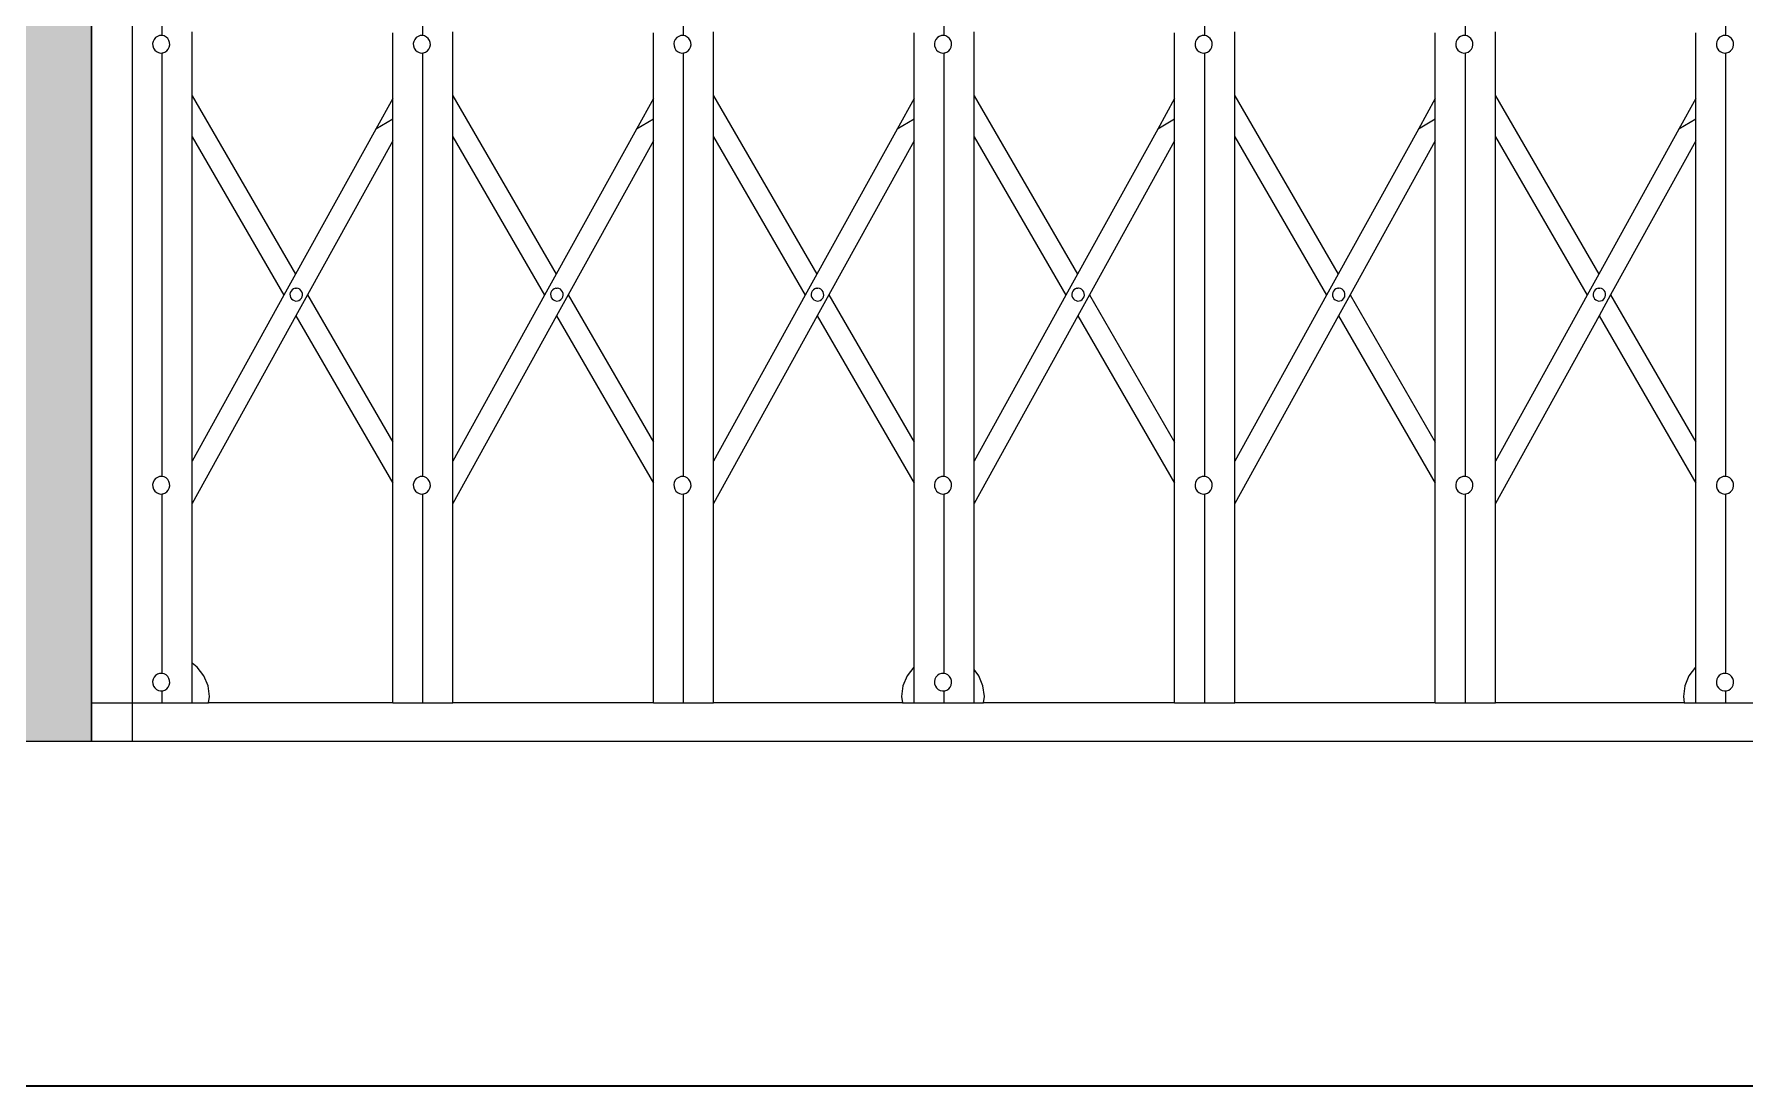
# Model space of a CAD drawing. Header units: inches. Extents: x -6800 to 96653, y -25814 to 17379.
# Drawn here: x 78888.5 to 78948.1, y -17416.8 to -17380.2 of the extents above; entities that cross this region are included whole.
import ezdxf

# ---------------------------------------------------------------- set-up
doc = ezdxf.new("R2010")
doc.units = ezdxf.units.IN
doc.header["$MEASUREMENT"] = 0
for name, color, linetype, lineweight in [('Door ele', 20, 'Continuous', 15), ('ele front', 30, 'Continuous', 30), ('Ground level', 210, 'Continuous', 35), ('Win ele', 211, 'Continuous', 15)]:
    doc.layers.add(name, color=color, linetype=linetype, lineweight=lineweight)

msp = doc.modelspace()

# ---------------------------------------------------------------- hatches: boundary and pattern name
at = {"layer": 'Win ele', "transparency": 33554559}
h = msp.add_hatch(color=256, dxfattribs=at)
h.dxf.hatch_style = 1
h.paths.add_polyline_path([(79495.029, -17231.325), (79333.029, -17231.325), (79333.029, -17237.825), (79337.529, -17237.825), (79337.529, -17237.325), (79490.529, -17237.325), (79490.529, -17237.825), (79495.029, -17237.825)])
h.paths.add_polyline_path([(79330.029, -17231.325), (79228.029, -17231.325), (79228.029, -17237.825), (79232.529, -17237.825), (79232.529, -17237.325), (79325.529, -17237.325), (79325.529, -17237.825), (79330.029, -17237.825)])
h.paths.add_polyline_path([(79225.029, -17231.325), (79193.529, -17231.325), (79193.529, -17237.325), (79220.529, -17237.325), (79220.529, -17237.825), (79225.029, -17237.825)])
h.paths.add_polyline_path([(79145.529, -17231.325), (79120.029, -17231.325), (79120.029, -17237.825), (79124.529, -17237.825), (79124.529, -17237.325), (79145.529, -17237.325)])
h.paths.add_polyline_path([(79117.029, -17231.325), (79012.029, -17231.325), (79012.029, -17237.825), (79016.529, -17237.825), (79016.529, -17237.325), (79112.529, -17237.325), (79112.529, -17237.825), (79117.029, -17237.825)])
h.paths.add_polyline_path([(79009.029, -17231.325), (78886.029, -17231.325), (78886.029, -17237.825), (78890.529, -17237.825), (78890.529, -17237.325), (79004.529, -17237.325), (79004.529, -17237.825), (79009.029, -17237.825)])
h.paths.add_polyline_path([(78883.029, -17231.325), (78878.529, -17231.325), (78878.529, -17237.825), (78883.029, -17237.825)])
h.paths.add_polyline_path([(78890.529, -17239.325), (78886.029, -17239.325), (78886.029, -17267.325), (78890.529, -17267.325)])
h.paths.add_polyline_path([(78883.029, -17239.325), (78878.529, -17239.325), (78878.529, -17267.325), (78883.029, -17267.325)])
h.paths.add_polyline_path([(79009.029, -17239.325), (79004.529, -17239.325), (79004.529, -17267.325), (79009.029, -17267.325)])
h.paths.add_polyline_path([(79016.529, -17239.325), (79012.029, -17239.325), (79012.029, -17267.325), (79016.529, -17267.325)])
h.paths.add_polyline_path([(79124.529, -17239.325), (79120.029, -17239.325), (79120.029, -17267.325), (79124.529, -17267.325)])
h.paths.add_polyline_path([(79117.029, -17239.325), (79112.529, -17239.325), (79112.529, -17267.325), (79117.029, -17267.325)])
h.paths.add_polyline_path([(79225.029, -17239.325), (79220.529, -17239.325), (79220.529, -17267.325), (79225.029, -17267.325)])
h.paths.add_polyline_path([(79232.529, -17239.325), (79228.029, -17239.325), (79228.029, -17267.325), (79232.529, -17267.325)])
h.paths.add_polyline_path([(79337.529, -17239.325), (79333.029, -17239.325), (79333.029, -17267.325), (79337.529, -17267.325)])
h.paths.add_polyline_path([(79330.029, -17239.325), (79325.529, -17239.325), (79325.529, -17267.325), (79330.029, -17267.325)])
h.paths.add_polyline_path([(79337.529, -17272.325), (79595.529, -17272.325), (79595.529, -17286.325), (79607.529, -17286.325), (79607.529, -17272.325), (79703.529, -17272.325), (79703.529, -17286.325), (79715.529, -17286.325), (79715.529, -17272.325), (79856.529, -17272.325), (79856.529, -17286.325), (79868.529, -17286.325), (79868.529, -17272.325), (80009.529, -17272.325), (80009.529, -17286.325), (80021.529, -17286.325), (80021.529, -17272.325), (80063.529, -17272.325), (80063.529, -17267.325), (78836.529, -17267.325), (78836.529, -17272.325), (78878.529, -17272.325), (78878.529, -17286.325), (78890.529, -17286.325), (78890.529, -17272.325), (79004.529, -17272.325), (79004.529, -17286.325), (79016.529, -17286.325), (79016.529, -17272.325), (79112.529, -17272.325), (79112.529, -17286.325), (79124.529, -17286.325), (79124.529, -17272.325), (79220.529, -17272.325), (79220.529, -17286.325), (79232.529, -17286.325), (79232.529, -17272.325), (79325.529, -17272.325), (79325.529, -17286.325), (79337.529, -17286.325)])
h.paths.add_polyline_path([(79225.029, -17157.325), (79120.029, -17157.325), (79120.029, -17166.325), (79225.029, -17166.325)])
h.paths.add_polyline_path([(79330.029, -17157.325), (79228.029, -17157.325), (79228.029, -17166.325), (79330.029, -17166.325)])
h.paths.add_polyline_path([(79117.029, -17157.325), (79012.029, -17157.325), (79012.029, -17166.325), (79117.029, -17166.325)])
h.paths.add_polyline_path([(79009.029, -17157.325), (78917.529, -17157.325), (78886.029, -17157.325), (78886.029, -17166.325), (79009.029, -17166.325)])
h.paths.add_polyline_path([(78883.029, -17157.325), (78878.529, -17157.325), (78878.529, -17160.325), (78836.529, -17160.325), (78836.529, -17166.325), (78883.029, -17166.325)])
h.paths.add_polyline_path([(79495.029, -17157.325), (79333.029, -17157.325), (79333.029, -17166.325), (79495.029, -17166.325)])
h.paths.add_polyline_path([(79600.029, -17157.325), (79498.029, -17157.325), (79498.029, -17166.325), (79600.029, -17166.325)])
h.paths.add_polyline_path([(79708.029, -17157.325), (79603.029, -17157.325), (79603.029, -17166.325), (79708.029, -17166.325)])
h.paths.add_polyline_path([(79861.029, -17157.325), (79711.029, -17157.325), (79711.029, -17166.325), (79861.029, -17166.325)])
h.paths.add_polyline_path([(80014.029, -17157.325), (79864.029, -17157.325), (79864.029, -17166.325), (80014.029, -17166.325)])
h.paths.add_polyline_path([(80063.529, -17157.325), (80017.029, -17157.325), (80017.029, -17166.325), (80063.529, -17166.325)])
h.paths.add_polyline_path([(80063.529, -17231.325), (80017.029, -17231.325), (80017.029, -17237.825), (80021.529, -17237.825), (80021.529, -17237.325), (80063.529, -17237.325)])
h.paths.add_polyline_path([(80021.529, -17239.325), (80017.029, -17239.325), (80017.029, -17267.325), (80021.529, -17267.325)])
h.paths.add_polyline_path([(80014.029, -17239.325), (80009.529, -17239.325), (80009.529, -17267.325), (80014.029, -17267.325)])
h.paths.add_polyline_path([(80014.029, -17231.325), (79864.029, -17231.325), (79864.029, -17237.825), (79868.529, -17237.825), (79868.529, -17237.325), (80009.529, -17237.325), (80009.529, -17237.825), (80014.029, -17237.825)])
h.paths.add_polyline_path([(79861.029, -17231.325), (79793.529, -17231.325), (79793.529, -17237.325), (79856.529, -17237.325), (79856.529, -17237.825), (79861.029, -17237.825)])
h.paths.add_polyline_path([(79868.529, -17239.325), (79864.029, -17239.325), (79864.029, -17267.325), (79868.529, -17267.325)])
h.paths.add_polyline_path([(79861.029, -17239.325), (79856.529, -17239.325), (79856.529, -17267.325), (79861.029, -17267.325)])
h.paths.add_polyline_path([(79715.529, -17239.325), (79711.029, -17239.325), (79711.029, -17267.325), (79715.529, -17267.325)])
h.paths.add_polyline_path([(79708.029, -17239.325), (79703.529, -17239.325), (79703.529, -17267.325), (79708.029, -17267.325)])
h.paths.add_polyline_path([(79708.029, -17231.325), (79703.529, -17231.325), (79703.529, -17237.825), (79708.029, -17237.825)])
h.paths.add_polyline_path([(79745.529, -17231.325), (79711.029, -17231.325), (79711.029, -17237.825), (79715.529, -17237.825), (79715.529, -17237.325), (79745.529, -17237.325)])
h.paths.add_polyline_path([(79607.529, -17239.325), (79603.029, -17239.325), (79603.029, -17267.325), (79607.529, -17267.325)])
h.paths.add_polyline_path([(79607.529, -17231.325), (79603.029, -17231.325), (79603.029, -17237.825), (79607.529, -17237.825)])
h.paths.add_polyline_path([(79600.029, -17231.325), (79565.529, -17231.325), (79565.529, -17237.325), (79595.529, -17237.325), (79595.529, -17237.825), (79600.029, -17237.825)])
h.paths.add_polyline_path([(79600.029, -17239.325), (79595.529, -17239.325), (79595.529, -17267.325), (79600.029, -17267.325)])
h.paths.add_polyline_path([(79517.529, -17231.325), (79498.029, -17231.325), (79498.029, -17237.825), (79502.529, -17237.825), (79502.529, -17237.325), (79517.529, -17237.325)])
h.paths.add_polyline_path([(79495.029, -17239.325), (79490.529, -17239.325), (79490.529, -17267.325), (79495.029, -17267.325)])
h.paths.add_polyline_path([(79502.529, -17239.325), (79498.029, -17239.325), (79498.029, -17267.325), (79502.529, -17267.325)])
h.paths.add_polyline_path([(79502.529, -17272.325), (79490.529, -17272.325), (79490.529, -17404.825), (79502.529, -17404.825)])
h.paths.add_polyline_path([(79337.529, -17286.325), (79325.529, -17286.325), (79325.529, -17404.825), (79337.529, -17404.825)])
h.paths.add_polyline_path([(79232.529, -17286.325), (79220.529, -17286.325), (79220.529, -17404.825), (79232.529, -17404.825)])
h.paths.add_polyline_path([(79124.529, -17286.325), (79112.529, -17286.325), (79112.529, -17404.825), (79124.529, -17404.825)])
h.paths.add_polyline_path([(79016.529, -17286.325), (79004.529, -17286.325), (79004.529, -17298.325), (78890.529, -17298.325), (78890.529, -17304.325), (78891.954, -17304.325), (79002.961, -17304.325), (79004.386, -17304.325), (79004.386, -17305.75), (79004.386, -17358.572), (79004.386, -17403.485), (79004.386, -17404.825), (79016.529, -17404.825)])
h.paths.add_polyline_path([(78890.529, -17286.325), (78878.529, -17286.325), (78878.529, -17404.825), (78890.529, -17404.825)])
h.paths.add_polyline_path([(79715.529, -17286.325), (79703.529, -17286.325), (79703.529, -17404.825), (79715.529, -17404.825)])
h.paths.add_polyline_path([(79868.529, -17286.325), (79856.529, -17286.325), (79856.529, -17416.825), (79868.529, -17416.825)])
h.paths.add_polyline_path([(80021.529, -17286.325), (80009.529, -17286.325), (80009.529, -17416.825), (80021.529, -17416.825)])
h.paths.add_polyline_path([(78878.529, -17239.325), (78836.529, -17239.325), (78836.529, -17242.325), (78878.529, -17242.325)])
h.paths.add_polyline_path([(78878.529, -17236.325), (78836.529, -17236.325), (78836.529, -17237.825), (78878.529, -17237.825)])

# ---------------------------------------------------------------- linework, layer by layer
at = {"transparency": 33554687}
msp.add_line((78825.529, -17404.825), (79703.529, -17404.825), dxfattribs=at)
at = {"layer": 'Door ele', "transparency": 33554651}
for p, q in [((78890.529, -17358.572), (78890.529, -17403.485)), ((78891.954, -17403.485), (78891.954, -17358.572)), ((78892.994, -17380.252), (78892.994, -17366.518)), ((78902.072, -17380.252), (78902.072, -17366.518)), ((78911.15, -17380.252), (78911.15, -17366.518)), ((78920.229, -17380.252), (78920.229, -17366.518)), ((78929.307, -17380.252), (78929.307, -17366.518)), ((78938.385, -17380.252), (78938.385, -17366.518)), ((78947.463, -17380.252), (78947.463, -17366.518)), ((78892.711, -17380.383), (78892.676, -17380.455)), ((78892.763, -17380.323), (78892.711, -17380.383)), ((78892.828, -17380.279), (78892.763, -17380.323)), ((78892.902, -17380.254), (78892.828, -17380.279)), ((78892.98, -17380.249), (78892.902, -17380.254)), ((78892.994, -17380.252), (78892.98, -17380.249)), ((78893.057, -17380.265), (78892.994, -17380.252)), ((78893.127, -17380.301), (78893.057, -17380.265)), ((78893.185, -17380.354), (78893.127, -17380.301)), ((78893.228, -17380.421), (78893.185, -17380.354)), ((78893.253, -17380.496), (78893.228, -17380.421)), ((78894.042, -17382.351), (78894.042, -17380.123)), ((78901.025, -17382.438), (78901.025, -17380.159)), ((78901.789, -17380.383), (78901.754, -17380.455)), ((78901.841, -17380.323), (78901.789, -17380.383)), ((78901.906, -17380.279), (78901.841, -17380.323)), ((78901.98, -17380.254), (78901.906, -17380.279)), ((78902.058, -17380.249), (78901.98, -17380.254)), ((78902.072, -17380.252), (78902.058, -17380.249)), ((78902.135, -17380.265), (78902.072, -17380.252)), ((78902.205, -17380.301), (78902.135, -17380.265)), ((78902.263, -17380.354), (78902.205, -17380.301)), ((78902.307, -17380.421), (78902.263, -17380.354)), ((78902.331, -17380.496), (78902.307, -17380.421)), ((78903.12, -17382.351), (78903.12, -17380.123)), ((78910.103, -17382.438), (78910.103, -17380.159)), ((78910.867, -17380.383), (78910.832, -17380.455)), ((78910.919, -17380.323), (78910.867, -17380.383)), ((78910.984, -17380.279), (78910.919, -17380.323)), ((78911.058, -17380.254), (78910.984, -17380.279)), ((78911.137, -17380.249), (78911.058, -17380.254)), ((78911.15, -17380.252), (78911.137, -17380.249)), ((78911.213, -17380.265), (78911.15, -17380.252)), ((78911.283, -17380.301), (78911.213, -17380.265)), ((78911.342, -17380.354), (78911.283, -17380.301)), ((78911.385, -17380.421), (78911.342, -17380.354)), ((78911.41, -17380.496), (78911.385, -17380.421)), ((78912.198, -17382.351), (78912.198, -17380.123)), ((78919.181, -17382.438), (78919.181, -17380.159)), ((78919.945, -17380.383), (78919.91, -17380.455)), ((78919.997, -17380.323), (78919.945, -17380.383)), ((78920.062, -17380.279), (78919.997, -17380.323)), ((78920.137, -17380.254), (78920.062, -17380.279)), ((78920.215, -17380.249), (78920.137, -17380.254)), ((78920.229, -17380.252), (78920.215, -17380.249)), ((78920.291, -17380.265), (78920.229, -17380.252)), ((78920.361, -17380.301), (78920.291, -17380.265)), ((78920.42, -17380.354), (78920.361, -17380.301)), ((78920.463, -17380.421), (78920.42, -17380.354)), ((78920.488, -17380.496), (78920.463, -17380.421)), ((78921.276, -17382.351), (78921.276, -17380.123)), ((78928.259, -17382.438), (78928.259, -17380.159)), ((78929.024, -17380.383), (78928.989, -17380.455)), ((78929.075, -17380.323), (78929.024, -17380.383)), ((78929.141, -17380.279), (78929.075, -17380.323)), ((78929.215, -17380.254), (78929.141, -17380.279)), ((78929.293, -17380.249), (78929.215, -17380.254)), ((78929.307, -17380.252), (78929.293, -17380.249)), ((78929.369, -17380.265), (78929.307, -17380.252)), ((78929.439, -17380.301), (78929.369, -17380.265)), ((78929.498, -17380.354), (78929.439, -17380.301)), ((78929.541, -17380.421), (78929.498, -17380.354)), ((78929.566, -17380.496), (78929.541, -17380.421)), ((78930.354, -17382.351), (78930.354, -17380.123)), ((78937.338, -17382.438), (78937.338, -17380.159)), ((78938.102, -17380.383), (78938.067, -17380.455)), ((78938.154, -17380.323), (78938.102, -17380.383)), ((78938.219, -17380.279), (78938.154, -17380.323)), ((78938.293, -17380.254), (78938.219, -17380.279)), ((78938.371, -17380.249), (78938.293, -17380.254)), ((78938.385, -17380.252), (78938.371, -17380.249)), ((78938.448, -17380.265), (78938.385, -17380.252)), ((78938.518, -17380.301), (78938.448, -17380.265)), ((78938.576, -17380.354), (78938.518, -17380.301)), ((78938.619, -17380.421), (78938.576, -17380.354)), ((78938.644, -17380.496), (78938.619, -17380.421)), ((78939.432, -17382.351), (78939.432, -17380.123)), ((78946.416, -17382.438), (78946.416, -17380.159)), ((78947.18, -17380.383), (78947.145, -17380.455)), ((78947.232, -17380.323), (78947.18, -17380.383)), ((78947.297, -17380.279), (78947.232, -17380.323)), ((78947.371, -17380.254), (78947.297, -17380.279)), ((78947.449, -17380.249), (78947.371, -17380.254)), ((78947.463, -17380.252), (78947.449, -17380.249)), ((78947.526, -17380.265), (78947.463, -17380.252)), ((78947.596, -17380.301), (78947.526, -17380.265)), ((78947.654, -17380.354), (78947.596, -17380.301)), ((78947.697, -17380.421), (78947.654, -17380.354)), ((78947.722, -17380.496), (78947.697, -17380.421)), ((78892.676, -17380.455), (78892.66, -17380.533)), ((78892.66, -17380.533), (78892.665, -17380.613)), ((78892.665, -17380.613), (78892.69, -17380.689)), ((78892.69, -17380.689), (78892.733, -17380.756)), ((78892.733, -17380.756), (78892.791, -17380.809)), ((78892.791, -17380.809), (78892.861, -17380.844)), ((78892.861, -17380.844), (78892.938, -17380.86)), ((78892.938, -17380.86), (78892.994, -17380.857)), ((78892.994, -17380.857), (78893.016, -17380.856)), ((78892.994, -17395.609), (78892.994, -17380.857)), ((78893.016, -17380.856), (78893.09, -17380.83)), ((78893.09, -17380.83), (78893.155, -17380.786)), ((78893.155, -17380.786), (78893.207, -17380.726)), ((78893.207, -17380.726), (78893.242, -17380.655)), ((78893.242, -17380.655), (78893.258, -17380.576)), ((78893.258, -17380.576), (78893.253, -17380.496)), ((78901.754, -17380.455), (78901.738, -17380.533)), ((78901.738, -17380.533), (78901.743, -17380.613)), ((78901.743, -17380.613), (78901.768, -17380.689)), ((78901.768, -17380.689), (78901.811, -17380.756)), ((78901.811, -17380.756), (78901.87, -17380.809)), ((78901.87, -17380.809), (78901.94, -17380.844)), ((78901.94, -17380.844), (78902.016, -17380.86)), ((78902.016, -17380.86), (78902.072, -17380.857)), ((78902.072, -17380.857), (78902.094, -17380.856)), ((78902.072, -17395.609), (78902.072, -17380.857)), ((78902.094, -17380.856), (78902.168, -17380.83)), ((78902.168, -17380.83), (78902.234, -17380.786)), ((78902.234, -17380.786), (78902.286, -17380.726)), ((78902.286, -17380.726), (78902.32, -17380.655)), ((78902.32, -17380.655), (78902.336, -17380.576)), ((78902.336, -17380.576), (78902.331, -17380.496)), ((78910.832, -17380.455), (78910.817, -17380.533)), ((78910.817, -17380.533), (78910.821, -17380.613)), ((78910.821, -17380.613), (78910.846, -17380.689)), ((78910.846, -17380.689), (78910.889, -17380.756)), ((78910.889, -17380.756), (78910.948, -17380.809)), ((78910.948, -17380.809), (78911.018, -17380.844)), ((78911.018, -17380.844), (78911.094, -17380.86)), ((78911.094, -17380.86), (78911.15, -17380.857)), ((78911.15, -17380.857), (78911.172, -17380.856)), ((78911.15, -17395.609), (78911.15, -17380.857)), ((78911.172, -17380.856), (78911.247, -17380.83)), ((78911.247, -17380.83), (78911.312, -17380.786)), ((78911.312, -17380.786), (78911.364, -17380.726)), ((78911.364, -17380.726), (78911.399, -17380.655)), ((78911.399, -17380.655), (78911.414, -17380.576)), ((78911.414, -17380.576), (78911.41, -17380.496)), ((78919.91, -17380.455), (78919.895, -17380.533)), ((78919.895, -17380.533), (78919.899, -17380.613)), ((78919.899, -17380.613), (78919.924, -17380.689)), ((78919.924, -17380.689), (78919.967, -17380.756)), ((78919.967, -17380.756), (78920.026, -17380.809)), ((78920.026, -17380.809), (78920.096, -17380.844)), ((78920.096, -17380.844), (78920.173, -17380.86)), ((78920.173, -17380.86), (78920.229, -17380.857)), ((78920.229, -17380.857), (78920.251, -17380.856)), ((78920.229, -17395.609), (78920.229, -17380.857)), ((78920.251, -17380.856), (78920.325, -17380.83)), ((78920.325, -17380.83), (78920.39, -17380.786)), ((78920.39, -17380.786), (78920.442, -17380.726)), ((78920.442, -17380.726), (78920.477, -17380.655)), ((78920.477, -17380.655), (78920.492, -17380.576)), ((78920.492, -17380.576), (78920.488, -17380.496)), ((78928.989, -17380.455), (78928.973, -17380.533)), ((78928.973, -17380.533), (78928.978, -17380.613)), ((78928.978, -17380.613), (78929.002, -17380.689)), ((78929.002, -17380.689), (78929.046, -17380.756)), ((78929.046, -17380.756), (78929.104, -17380.809)), ((78929.104, -17380.809), (78929.174, -17380.844)), ((78929.174, -17380.844), (78929.251, -17380.86)), ((78929.251, -17380.86), (78929.307, -17380.857)), ((78929.307, -17380.857), (78929.329, -17380.856)), ((78929.307, -17395.609), (78929.307, -17380.857)), ((78929.329, -17380.856), (78929.403, -17380.83)), ((78929.403, -17380.83), (78929.468, -17380.786)), ((78929.468, -17380.786), (78929.52, -17380.726)), ((78929.52, -17380.726), (78929.555, -17380.655)), ((78929.555, -17380.655), (78929.571, -17380.576)), ((78929.571, -17380.576), (78929.566, -17380.496)), ((78938.067, -17380.455), (78938.051, -17380.533)), ((78938.051, -17380.533), (78938.056, -17380.613)), ((78938.056, -17380.613), (78938.081, -17380.689)), ((78938.081, -17380.689), (78938.124, -17380.756)), ((78938.124, -17380.756), (78938.182, -17380.809)), ((78938.182, -17380.809), (78938.252, -17380.844)), ((78938.252, -17380.844), (78938.329, -17380.86)), ((78938.329, -17380.86), (78938.385, -17380.857)), ((78938.385, -17380.857), (78938.407, -17380.856)), ((78938.385, -17395.609), (78938.385, -17380.857)), ((78938.407, -17380.856), (78938.481, -17380.83)), ((78938.481, -17380.83), (78938.546, -17380.786)), ((78938.546, -17380.786), (78938.598, -17380.726)), ((78938.598, -17380.726), (78938.633, -17380.655)), ((78938.633, -17380.655), (78938.649, -17380.576)), ((78938.649, -17380.576), (78938.644, -17380.496)), ((78947.145, -17380.455), (78947.129, -17380.533)), ((78947.129, -17380.533), (78947.134, -17380.613)), ((78947.134, -17380.613), (78947.159, -17380.689)), ((78947.159, -17380.689), (78947.202, -17380.756)), ((78947.202, -17380.756), (78947.26, -17380.809)), ((78947.26, -17380.809), (78947.33, -17380.844)), ((78947.33, -17380.844), (78947.407, -17380.86)), ((78947.407, -17380.86), (78947.463, -17380.857)), ((78947.463, -17380.857), (78947.485, -17380.856)), ((78947.463, -17395.609), (78947.463, -17380.857)), ((78947.485, -17380.856), (78947.559, -17380.83)), ((78947.559, -17380.83), (78947.625, -17380.786)), ((78947.625, -17380.786), (78947.676, -17380.726)), ((78947.676, -17380.726), (78947.711, -17380.655)), ((78947.711, -17380.655), (78947.727, -17380.576)), ((78947.727, -17380.576), (78947.722, -17380.496)), ((78894.042, -17382.351), (78897.639, -17388.563)), ((78894.042, -17383.776), (78894.042, -17382.351)), ((78901.025, -17382.438), (78900.435, -17383.505)), ((78901.025, -17383.157), (78901.025, -17382.438)), ((78903.12, -17382.351), (78906.717, -17388.563)), ((78903.12, -17383.776), (78903.12, -17382.351)), ((78910.103, -17382.438), (78909.513, -17383.505)), ((78910.103, -17383.157), (78910.103, -17382.438)), ((78912.198, -17382.351), (78915.796, -17388.563)), ((78912.198, -17383.776), (78912.198, -17382.351)), ((78919.181, -17382.438), (78918.591, -17383.505)), ((78919.181, -17383.157), (78919.181, -17382.438)), ((78921.276, -17382.351), (78924.874, -17388.563)), ((78921.276, -17383.776), (78921.276, -17382.351)), ((78928.259, -17382.438), (78927.67, -17383.505)), ((78928.259, -17383.157), (78928.259, -17382.438)), ((78930.354, -17382.351), (78933.952, -17388.563)), ((78930.354, -17383.776), (78930.354, -17382.351)), ((78937.338, -17382.438), (78936.748, -17383.505)), ((78937.338, -17383.157), (78937.338, -17382.438)), ((78939.432, -17382.351), (78943.03, -17388.563)), ((78939.432, -17383.776), (78939.432, -17382.351)), ((78946.416, -17382.438), (78945.826, -17383.505)), ((78946.416, -17383.157), (78946.416, -17382.438)), ((78901.025, -17383.157), (78900.435, -17383.505)), ((78901.025, -17383.914), (78901.025, -17383.157)), ((78910.103, -17383.157), (78909.513, -17383.505)), ((78910.103, -17383.914), (78910.103, -17383.157)), ((78919.181, -17383.157), (78918.591, -17383.505)), ((78919.181, -17383.914), (78919.181, -17383.157)), ((78928.259, -17383.157), (78927.67, -17383.505)), ((78928.259, -17383.914), (78928.259, -17383.157)), ((78937.338, -17383.157), (78936.748, -17383.505)), ((78937.338, -17383.914), (78937.338, -17383.157)), ((78946.416, -17383.157), (78945.826, -17383.505)), ((78946.416, -17383.914), (78946.416, -17383.157)), ((78894.042, -17395.072), (78894.042, -17383.776)), ((78894.042, -17383.776), (78897.236, -17389.292)), ((78900.435, -17383.505), (78897.639, -17388.563)), ((78901.025, -17383.914), (78898.057, -17389.284)), ((78901.025, -17394.409), (78901.025, -17383.914)), ((78903.12, -17395.072), (78903.12, -17383.776)), ((78903.12, -17383.776), (78906.314, -17389.292)), ((78909.513, -17383.505), (78906.717, -17388.563)), ((78910.103, -17383.914), (78907.135, -17389.284)), ((78910.103, -17394.409), (78910.103, -17383.914)), ((78912.198, -17395.072), (78912.198, -17383.776)), ((78912.198, -17383.776), (78915.393, -17389.292)), ((78918.591, -17383.505), (78915.796, -17388.563)), ((78919.181, -17383.914), (78916.213, -17389.284)), ((78919.181, -17394.409), (78919.181, -17383.914)), ((78921.276, -17395.072), (78921.276, -17383.776)), ((78921.276, -17383.776), (78924.471, -17389.292)), ((78927.67, -17383.505), (78924.874, -17388.563)), ((78928.259, -17383.914), (78925.291, -17389.284)), ((78928.259, -17394.409), (78928.259, -17383.914)), ((78930.354, -17395.072), (78930.354, -17383.776)), ((78930.354, -17383.776), (78933.549, -17389.292)), ((78936.748, -17383.505), (78933.952, -17388.563)), ((78937.338, -17383.914), (78934.369, -17389.284)), ((78937.338, -17394.409), (78937.338, -17383.914)), ((78939.432, -17395.072), (78939.432, -17383.776)), ((78939.432, -17383.776), (78942.627, -17389.292)), ((78945.826, -17383.505), (78943.03, -17388.563)), ((78946.416, -17383.914), (78943.447, -17389.284)), ((78946.416, -17394.409), (78946.416, -17383.914)), ((78897.639, -17388.563), (78897.236, -17389.292)), ((78906.717, -17388.563), (78906.314, -17389.292)), ((78915.796, -17388.563), (78915.393, -17389.292)), ((78924.874, -17388.563), (78924.471, -17389.292)), ((78933.952, -17388.563), (78933.549, -17389.292)), ((78943.03, -17388.563), (78942.627, -17389.292)), ((78897.236, -17389.292), (78894.042, -17395.072)), ((78897.455, -17389.199), (78897.444, -17389.256)), ((78897.444, -17389.256), (78897.447, -17389.315)), ((78897.447, -17389.315), (78897.465, -17389.37)), ((78897.481, -17389.147), (78897.455, -17389.199)), ((78897.465, -17389.37), (78897.497, -17389.419)), ((78897.519, -17389.103), (78897.481, -17389.147)), ((78897.566, -17389.071), (78897.519, -17389.103)), ((78897.621, -17389.052), (78897.566, -17389.071)), ((78897.621, -17389.052), (78897.677, -17389.049)), ((78898.057, -17389.284), (78897.654, -17390.013)), ((78897.733, -17389.061), (78897.677, -17389.049)), ((78897.785, -17389.087), (78897.733, -17389.061)), ((78897.827, -17389.125), (78897.785, -17389.087)), ((78897.859, -17389.174), (78897.827, -17389.125)), ((78897.843, -17389.397), (78897.869, -17389.345)), ((78897.877, -17389.229), (78897.859, -17389.174)), ((78897.869, -17389.345), (78897.88, -17389.288)), ((78897.88, -17389.288), (78897.877, -17389.229)), ((78898.057, -17389.284), (78901.025, -17394.409)), ((78906.314, -17389.292), (78903.12, -17395.072)), ((78906.534, -17389.199), (78906.522, -17389.256)), ((78906.522, -17389.256), (78906.526, -17389.315)), ((78906.526, -17389.315), (78906.544, -17389.37)), ((78906.559, -17389.147), (78906.534, -17389.199)), ((78906.544, -17389.37), (78906.575, -17389.419)), ((78906.597, -17389.103), (78906.559, -17389.147)), ((78906.645, -17389.071), (78906.597, -17389.103)), ((78906.699, -17389.052), (78906.645, -17389.071)), ((78906.699, -17389.052), (78906.756, -17389.049)), ((78907.135, -17389.284), (78906.732, -17390.013)), ((78906.812, -17389.061), (78906.756, -17389.049)), ((78906.863, -17389.087), (78906.812, -17389.061)), ((78906.905, -17389.125), (78906.863, -17389.087)), ((78906.937, -17389.174), (78906.905, -17389.125)), ((78906.921, -17389.397), (78906.947, -17389.345)), ((78906.955, -17389.229), (78906.937, -17389.174)), ((78906.947, -17389.345), (78906.958, -17389.288)), ((78906.958, -17389.288), (78906.955, -17389.229)), ((78907.135, -17389.284), (78910.103, -17394.409)), ((78915.393, -17389.292), (78912.198, -17395.072)), ((78915.612, -17389.199), (78915.6, -17389.256)), ((78915.6, -17389.256), (78915.604, -17389.315)), ((78915.604, -17389.315), (78915.622, -17389.37)), ((78915.637, -17389.147), (78915.612, -17389.199)), ((78915.622, -17389.37), (78915.653, -17389.419)), ((78915.675, -17389.103), (78915.637, -17389.147)), ((78915.723, -17389.071), (78915.675, -17389.103)), ((78915.777, -17389.052), (78915.723, -17389.071)), ((78915.777, -17389.052), (78915.834, -17389.049)), ((78916.213, -17389.284), (78915.81, -17390.013)), ((78915.89, -17389.061), (78915.834, -17389.049)), ((78915.941, -17389.087), (78915.89, -17389.061)), ((78915.984, -17389.125), (78915.941, -17389.087)), ((78916.015, -17389.174), (78915.984, -17389.125)), ((78916, -17389.397), (78916.025, -17389.345)), ((78916.033, -17389.229), (78916.015, -17389.174)), ((78916.025, -17389.345), (78916.037, -17389.288)), ((78916.037, -17389.288), (78916.033, -17389.229)), ((78916.213, -17389.284), (78919.181, -17394.409)), ((78924.471, -17389.292), (78921.276, -17395.072)), ((78924.69, -17389.199), (78924.678, -17389.256)), ((78924.678, -17389.256), (78924.682, -17389.315)), ((78924.682, -17389.315), (78924.7, -17389.37)), ((78924.715, -17389.147), (78924.69, -17389.199)), ((78924.7, -17389.37), (78924.731, -17389.419)), ((78924.753, -17389.103), (78924.715, -17389.147)), ((78924.801, -17389.071), (78924.753, -17389.103)), ((78924.855, -17389.052), (78924.801, -17389.071)), ((78924.855, -17389.052), (78924.884, -17389.051)), ((78924.912, -17389.049), (78924.884, -17389.051)), ((78925.291, -17389.284), (78924.888, -17390.013)), ((78924.968, -17389.061), (78924.912, -17389.049)), ((78925.019, -17389.087), (78924.968, -17389.061)), ((78925.062, -17389.125), (78925.019, -17389.087)), ((78925.093, -17389.174), (78925.062, -17389.125)), ((78925.078, -17389.397), (78925.103, -17389.345)), ((78925.111, -17389.229), (78925.093, -17389.174)), ((78925.103, -17389.345), (78925.115, -17389.288)), ((78925.115, -17389.288), (78925.111, -17389.229)), ((78925.291, -17389.284), (78928.259, -17394.409)), ((78933.549, -17389.292), (78930.354, -17395.072)), ((78933.768, -17389.199), (78933.757, -17389.256)), ((78933.757, -17389.256), (78933.76, -17389.315)), ((78933.76, -17389.315), (78933.778, -17389.37)), ((78933.794, -17389.147), (78933.768, -17389.199)), ((78933.778, -17389.37), (78933.81, -17389.419)), ((78933.831, -17389.103), (78933.794, -17389.147)), ((78933.879, -17389.071), (78933.831, -17389.103)), ((78933.933, -17389.052), (78933.879, -17389.071)), ((78933.933, -17389.052), (78933.962, -17389.051)), ((78933.99, -17389.049), (78933.962, -17389.051)), ((78934.369, -17389.284), (78933.966, -17390.013)), ((78934.046, -17389.061), (78933.99, -17389.049)), ((78934.097, -17389.087), (78934.046, -17389.061)), ((78934.14, -17389.125), (78934.097, -17389.087)), ((78934.171, -17389.174), (78934.14, -17389.125)), ((78934.156, -17389.397), (78934.182, -17389.345)), ((78934.19, -17389.229), (78934.171, -17389.174)), ((78934.182, -17389.345), (78934.193, -17389.288)), ((78934.193, -17389.288), (78934.19, -17389.229)), ((78934.369, -17389.284), (78937.338, -17394.409)), ((78942.627, -17389.292), (78939.432, -17395.072)), ((78942.846, -17389.199), (78942.835, -17389.256)), ((78942.835, -17389.256), (78942.838, -17389.315)), ((78942.838, -17389.315), (78942.856, -17389.37)), ((78942.872, -17389.147), (78942.846, -17389.199)), ((78942.856, -17389.37), (78942.888, -17389.419)), ((78942.91, -17389.103), (78942.872, -17389.147)), ((78942.957, -17389.071), (78942.91, -17389.103)), ((78943.012, -17389.052), (78942.957, -17389.071)), ((78943.012, -17389.052), (78943.068, -17389.049)), ((78943.447, -17389.284), (78943.044, -17390.013)), ((78943.124, -17389.061), (78943.068, -17389.049)), ((78943.175, -17389.087), (78943.124, -17389.061)), ((78943.218, -17389.125), (78943.175, -17389.087)), ((78943.25, -17389.174), (78943.218, -17389.125)), ((78943.234, -17389.397), (78943.26, -17389.345)), ((78943.268, -17389.229), (78943.25, -17389.174)), ((78943.26, -17389.345), (78943.271, -17389.288)), ((78943.271, -17389.288), (78943.268, -17389.229)), ((78943.447, -17389.284), (78946.416, -17394.409)), ((78897.497, -17389.419), (78897.54, -17389.457)), ((78897.54, -17389.457), (78897.591, -17389.483)), ((78897.591, -17389.483), (78897.647, -17389.495)), ((78897.647, -17389.495), (78897.704, -17389.492)), ((78897.704, -17389.492), (78897.758, -17389.473)), ((78897.758, -17389.473), (78897.805, -17389.441)), ((78897.805, -17389.441), (78897.843, -17389.397)), ((78906.575, -17389.419), (78906.618, -17389.457)), ((78906.618, -17389.457), (78906.669, -17389.483)), ((78906.669, -17389.483), (78906.725, -17389.495)), ((78906.725, -17389.495), (78906.782, -17389.492)), ((78906.782, -17389.492), (78906.836, -17389.473)), ((78906.836, -17389.473), (78906.884, -17389.441)), ((78906.884, -17389.441), (78906.921, -17389.397)), ((78915.653, -17389.419), (78915.696, -17389.457)), ((78915.696, -17389.457), (78915.747, -17389.483)), ((78915.747, -17389.483), (78915.803, -17389.495)), ((78915.803, -17389.495), (78915.86, -17389.492)), ((78915.86, -17389.492), (78915.914, -17389.473)), ((78915.914, -17389.473), (78915.962, -17389.441)), ((78915.962, -17389.441), (78916, -17389.397)), ((78924.731, -17389.419), (78924.774, -17389.457)), ((78924.774, -17389.457), (78924.825, -17389.483)), ((78924.825, -17389.483), (78924.881, -17389.495)), ((78924.881, -17389.495), (78924.938, -17389.492)), ((78924.938, -17389.492), (78924.992, -17389.473)), ((78924.992, -17389.473), (78925.04, -17389.441)), ((78925.04, -17389.441), (78925.078, -17389.397)), ((78933.81, -17389.419), (78933.852, -17389.457)), ((78933.852, -17389.457), (78933.903, -17389.483)), ((78933.903, -17389.483), (78933.959, -17389.495)), ((78933.959, -17389.495), (78934.016, -17389.492)), ((78934.016, -17389.492), (78934.071, -17389.473)), ((78934.071, -17389.473), (78934.118, -17389.441)), ((78934.118, -17389.441), (78934.156, -17389.397)), ((78942.888, -17389.419), (78942.931, -17389.457)), ((78942.931, -17389.457), (78942.982, -17389.483)), ((78942.982, -17389.483), (78943.038, -17389.495)), ((78943.038, -17389.495), (78943.095, -17389.492)), ((78943.095, -17389.492), (78943.149, -17389.473)), ((78943.149, -17389.473), (78943.196, -17389.441)), ((78943.196, -17389.441), (78943.234, -17389.397)), ((78897.654, -17390.013), (78894.042, -17396.548)), ((78897.654, -17390.013), (78901.025, -17395.834)), ((78906.732, -17390.013), (78903.12, -17396.548)), ((78906.732, -17390.013), (78910.103, -17395.834)), ((78915.81, -17390.013), (78912.198, -17396.548)), ((78915.81, -17390.013), (78919.181, -17395.834)), ((78924.888, -17390.013), (78921.276, -17396.548)), ((78924.888, -17390.013), (78928.259, -17395.834)), ((78933.966, -17390.013), (78930.354, -17396.548)), ((78933.966, -17390.013), (78937.338, -17395.834)), ((78943.044, -17390.013), (78939.432, -17396.548)), ((78943.044, -17390.013), (78946.416, -17395.834)), ((78901.025, -17395.834), (78901.025, -17394.409)), ((78910.103, -17395.834), (78910.103, -17394.409)), ((78919.181, -17395.834), (78919.181, -17394.409)), ((78928.259, -17395.834), (78928.259, -17394.409)), ((78937.338, -17395.834), (78937.338, -17394.409)), ((78946.416, -17395.834), (78946.416, -17394.409)), ((78894.042, -17396.548), (78894.042, -17395.072)), ((78903.12, -17396.548), (78903.12, -17395.072)), ((78912.198, -17396.548), (78912.198, -17395.072)), ((78921.276, -17396.548), (78921.276, -17395.072)), ((78930.354, -17396.548), (78930.354, -17395.072)), ((78939.432, -17396.548), (78939.432, -17395.072)), ((78892.676, -17395.812), (78892.66, -17395.89)), ((78892.66, -17395.89), (78892.665, -17395.97)), ((78892.711, -17395.74), (78892.676, -17395.812)), ((78892.763, -17395.681), (78892.711, -17395.74)), ((78892.828, -17395.636), (78892.763, -17395.681)), ((78892.902, -17395.611), (78892.828, -17395.636)), ((78892.98, -17395.606), (78892.902, -17395.611)), ((78892.994, -17395.609), (78892.98, -17395.606)), ((78893.057, -17395.622), (78892.994, -17395.609)), ((78893.127, -17395.658), (78893.057, -17395.622)), ((78893.185, -17395.711), (78893.127, -17395.658)), ((78893.228, -17395.778), (78893.185, -17395.711)), ((78893.253, -17395.854), (78893.228, -17395.778)), ((78893.242, -17396.012), (78893.258, -17395.934)), ((78893.258, -17395.934), (78893.253, -17395.854)), ((78901.025, -17403.485), (78901.025, -17395.834)), ((78901.754, -17395.812), (78901.738, -17395.89)), ((78901.738, -17395.89), (78901.743, -17395.97)), ((78901.789, -17395.74), (78901.754, -17395.812)), ((78901.841, -17395.681), (78901.789, -17395.74)), ((78901.906, -17395.636), (78901.841, -17395.681)), ((78901.98, -17395.611), (78901.906, -17395.636)), ((78902.058, -17395.606), (78901.98, -17395.611)), ((78902.072, -17395.609), (78902.058, -17395.606)), ((78902.135, -17395.622), (78902.072, -17395.609)), ((78902.205, -17395.658), (78902.135, -17395.622)), ((78902.263, -17395.711), (78902.205, -17395.658)), ((78902.307, -17395.778), (78902.263, -17395.711)), ((78902.331, -17395.854), (78902.307, -17395.778)), ((78902.32, -17396.012), (78902.336, -17395.934)), ((78902.336, -17395.934), (78902.331, -17395.854)), ((78910.103, -17403.485), (78910.103, -17395.834)), ((78910.832, -17395.812), (78910.817, -17395.89)), ((78910.817, -17395.89), (78910.821, -17395.97)), ((78910.867, -17395.74), (78910.832, -17395.812)), ((78910.919, -17395.681), (78910.867, -17395.74)), ((78910.984, -17395.636), (78910.919, -17395.681)), ((78911.058, -17395.611), (78910.984, -17395.636)), ((78911.137, -17395.606), (78911.058, -17395.611)), ((78911.15, -17395.609), (78911.137, -17395.606)), ((78911.213, -17395.622), (78911.15, -17395.609)), ((78911.283, -17395.658), (78911.213, -17395.622)), ((78911.342, -17395.711), (78911.283, -17395.658)), ((78911.385, -17395.778), (78911.342, -17395.711)), ((78911.41, -17395.854), (78911.385, -17395.778)), ((78911.399, -17396.012), (78911.414, -17395.934)), ((78911.414, -17395.934), (78911.41, -17395.854)), ((78919.181, -17402.235), (78919.181, -17395.834)), ((78919.91, -17395.812), (78919.895, -17395.89)), ((78919.895, -17395.89), (78919.899, -17395.97)), ((78919.945, -17395.74), (78919.91, -17395.812)), ((78919.997, -17395.681), (78919.945, -17395.74)), ((78920.062, -17395.636), (78919.997, -17395.681)), ((78920.137, -17395.611), (78920.062, -17395.636)), ((78920.215, -17395.606), (78920.137, -17395.611)), ((78920.229, -17395.609), (78920.215, -17395.606)), ((78920.291, -17395.622), (78920.229, -17395.609)), ((78920.361, -17395.658), (78920.291, -17395.622)), ((78920.42, -17395.711), (78920.361, -17395.658)), ((78920.463, -17395.778), (78920.42, -17395.711)), ((78920.488, -17395.854), (78920.463, -17395.778)), ((78920.477, -17396.012), (78920.492, -17395.934)), ((78920.492, -17395.934), (78920.488, -17395.854)), ((78928.259, -17403.485), (78928.259, -17395.834)), ((78928.989, -17395.812), (78928.973, -17395.89)), ((78928.973, -17395.89), (78928.978, -17395.97)), ((78929.024, -17395.74), (78928.989, -17395.812)), ((78929.075, -17395.681), (78929.024, -17395.74)), ((78929.141, -17395.636), (78929.075, -17395.681)), ((78929.215, -17395.611), (78929.141, -17395.636)), ((78929.293, -17395.606), (78929.215, -17395.611)), ((78929.307, -17395.609), (78929.293, -17395.606)), ((78929.369, -17395.622), (78929.307, -17395.609)), ((78929.439, -17395.658), (78929.369, -17395.622)), ((78929.498, -17395.711), (78929.439, -17395.658)), ((78929.541, -17395.778), (78929.498, -17395.711)), ((78929.566, -17395.854), (78929.541, -17395.778)), ((78929.555, -17396.012), (78929.571, -17395.934)), ((78929.571, -17395.934), (78929.566, -17395.854)), ((78937.338, -17403.485), (78937.338, -17395.834)), ((78938.067, -17395.812), (78938.051, -17395.89)), ((78938.051, -17395.89), (78938.056, -17395.97)), ((78938.102, -17395.74), (78938.067, -17395.812)), ((78938.154, -17395.681), (78938.102, -17395.74)), ((78938.219, -17395.636), (78938.154, -17395.681)), ((78938.293, -17395.611), (78938.219, -17395.636)), ((78938.371, -17395.606), (78938.293, -17395.611)), ((78938.385, -17395.609), (78938.371, -17395.606)), ((78938.448, -17395.622), (78938.385, -17395.609)), ((78938.518, -17395.658), (78938.448, -17395.622)), ((78938.576, -17395.711), (78938.518, -17395.658)), ((78938.619, -17395.778), (78938.576, -17395.711)), ((78938.644, -17395.854), (78938.619, -17395.778)), ((78938.633, -17396.012), (78938.649, -17395.934)), ((78938.649, -17395.934), (78938.644, -17395.854)), ((78946.416, -17402.235), (78946.416, -17395.834)), ((78947.145, -17395.812), (78947.129, -17395.89)), ((78947.129, -17395.89), (78947.134, -17395.97)), ((78947.18, -17395.74), (78947.145, -17395.812)), ((78947.232, -17395.681), (78947.18, -17395.74)), ((78947.297, -17395.636), (78947.232, -17395.681)), ((78947.371, -17395.611), (78947.297, -17395.636)), ((78947.449, -17395.606), (78947.371, -17395.611)), ((78947.463, -17395.609), (78947.449, -17395.606)), ((78947.526, -17395.622), (78947.463, -17395.609)), ((78947.596, -17395.658), (78947.526, -17395.622)), ((78947.654, -17395.711), (78947.596, -17395.658)), ((78947.697, -17395.778), (78947.654, -17395.711)), ((78947.722, -17395.854), (78947.697, -17395.778)), ((78947.711, -17396.012), (78947.727, -17395.934)), ((78947.727, -17395.934), (78947.722, -17395.854)), ((78892.665, -17395.97), (78892.69, -17396.046)), ((78892.69, -17396.046), (78892.733, -17396.113)), ((78892.733, -17396.113), (78892.791, -17396.166)), ((78892.791, -17396.166), (78892.861, -17396.202)), ((78892.861, -17396.202), (78892.938, -17396.218)), ((78892.938, -17396.218), (78892.994, -17396.214)), ((78892.994, -17396.214), (78893.016, -17396.213)), ((78892.994, -17402.467), (78892.994, -17396.214)), ((78893.016, -17396.213), (78893.09, -17396.187)), ((78893.09, -17396.187), (78893.155, -17396.143)), ((78893.155, -17396.143), (78893.207, -17396.083)), ((78893.207, -17396.083), (78893.242, -17396.012)), ((78901.743, -17395.97), (78901.768, -17396.046)), ((78901.768, -17396.046), (78901.811, -17396.113)), ((78901.811, -17396.113), (78901.87, -17396.166)), ((78901.87, -17396.166), (78901.94, -17396.202)), ((78901.94, -17396.202), (78902.016, -17396.218)), ((78902.016, -17396.218), (78902.072, -17396.214)), ((78902.072, -17396.214), (78902.094, -17396.213)), ((78902.072, -17403.485), (78902.072, -17396.214)), ((78902.094, -17396.213), (78902.168, -17396.187)), ((78902.168, -17396.187), (78902.234, -17396.143)), ((78902.234, -17396.143), (78902.286, -17396.083)), ((78902.286, -17396.083), (78902.32, -17396.012)), ((78910.821, -17395.97), (78910.846, -17396.046)), ((78910.846, -17396.046), (78910.889, -17396.113)), ((78910.889, -17396.113), (78910.948, -17396.166)), ((78910.948, -17396.166), (78911.018, -17396.202)), ((78911.018, -17396.202), (78911.094, -17396.218)), ((78911.094, -17396.218), (78911.15, -17396.214)), ((78911.15, -17396.214), (78911.172, -17396.213)), ((78911.15, -17403.485), (78911.15, -17396.214)), ((78911.172, -17396.213), (78911.247, -17396.187)), ((78911.247, -17396.187), (78911.312, -17396.143)), ((78911.312, -17396.143), (78911.364, -17396.083)), ((78911.364, -17396.083), (78911.399, -17396.012)), ((78919.899, -17395.97), (78919.924, -17396.046)), ((78919.924, -17396.046), (78919.967, -17396.113)), ((78919.967, -17396.113), (78920.026, -17396.166)), ((78920.026, -17396.166), (78920.096, -17396.202)), ((78920.096, -17396.202), (78920.173, -17396.218)), ((78920.173, -17396.218), (78920.229, -17396.214)), ((78920.229, -17396.214), (78920.251, -17396.213)), ((78920.229, -17402.467), (78920.229, -17396.214)), ((78920.251, -17396.213), (78920.325, -17396.187)), ((78920.325, -17396.187), (78920.39, -17396.143)), ((78920.39, -17396.143), (78920.442, -17396.083)), ((78920.442, -17396.083), (78920.477, -17396.012)), ((78928.978, -17395.97), (78929.002, -17396.046)), ((78929.002, -17396.046), (78929.046, -17396.113)), ((78929.046, -17396.113), (78929.104, -17396.166)), ((78929.104, -17396.166), (78929.174, -17396.202)), ((78929.174, -17396.202), (78929.251, -17396.218)), ((78929.251, -17396.218), (78929.307, -17396.214)), ((78929.307, -17396.214), (78929.329, -17396.213)), ((78929.307, -17403.485), (78929.307, -17396.214)), ((78929.329, -17396.213), (78929.403, -17396.187)), ((78929.403, -17396.187), (78929.468, -17396.143)), ((78929.468, -17396.143), (78929.52, -17396.083)), ((78929.52, -17396.083), (78929.555, -17396.012)), ((78938.056, -17395.97), (78938.081, -17396.046)), ((78938.081, -17396.046), (78938.124, -17396.113)), ((78938.124, -17396.113), (78938.182, -17396.166)), ((78938.182, -17396.166), (78938.252, -17396.202)), ((78938.252, -17396.202), (78938.329, -17396.218)), ((78938.329, -17396.218), (78938.385, -17396.214)), ((78938.385, -17396.214), (78938.407, -17396.213)), ((78938.385, -17403.485), (78938.385, -17396.214)), ((78938.407, -17396.213), (78938.481, -17396.187)), ((78938.481, -17396.187), (78938.546, -17396.143)), ((78938.546, -17396.143), (78938.598, -17396.083)), ((78938.598, -17396.083), (78938.633, -17396.012)), ((78947.134, -17395.97), (78947.159, -17396.046)), ((78947.159, -17396.046), (78947.202, -17396.113)), ((78947.202, -17396.113), (78947.26, -17396.166)), ((78947.26, -17396.166), (78947.33, -17396.202)), ((78947.33, -17396.202), (78947.407, -17396.218)), ((78947.407, -17396.218), (78947.463, -17396.214)), ((78947.463, -17396.214), (78947.485, -17396.213)), ((78947.463, -17402.467), (78947.463, -17396.214)), ((78947.485, -17396.213), (78947.559, -17396.187)), ((78947.559, -17396.187), (78947.625, -17396.143)), ((78947.625, -17396.143), (78947.676, -17396.083)), ((78947.676, -17396.083), (78947.711, -17396.012)), ((78894.042, -17402.109), (78894.042, -17396.548)), ((78903.12, -17403.485), (78903.12, -17396.548)), ((78912.198, -17403.485), (78912.198, -17396.548)), ((78921.276, -17402.331), (78921.276, -17396.548)), ((78930.354, -17403.485), (78930.354, -17396.548)), ((78939.432, -17403.485), (78939.432, -17396.548)), ((78892.828, -17402.494), (78892.763, -17402.538)), ((78892.902, -17402.469), (78892.828, -17402.494)), ((78892.98, -17402.464), (78892.902, -17402.469)), ((78892.994, -17402.467), (78892.98, -17402.464)), ((78893.057, -17402.48), (78892.994, -17402.467)), ((78893.127, -17402.516), (78893.057, -17402.48)), ((78894.217, -17402.244), (78894.042, -17402.109)), ((78894.042, -17403.485), (78894.042, -17402.109)), ((78894.447, -17402.543), (78894.217, -17402.244)), ((78919.169, -17402.244), (78918.94, -17402.543)), ((78919.181, -17402.235), (78919.169, -17402.244)), ((78919.181, -17403.485), (78919.181, -17402.235)), ((78920.062, -17402.494), (78919.997, -17402.538)), ((78920.137, -17402.469), (78920.062, -17402.494)), ((78920.215, -17402.464), (78920.137, -17402.469)), ((78920.229, -17402.467), (78920.215, -17402.464)), ((78920.291, -17402.48), (78920.229, -17402.467)), ((78920.361, -17402.516), (78920.291, -17402.48)), ((78921.439, -17402.543), (78921.276, -17402.331)), ((78921.276, -17403.485), (78921.276, -17402.331)), ((78946.404, -17402.244), (78946.174, -17402.543)), ((78946.416, -17402.235), (78946.404, -17402.244)), ((78946.416, -17403.485), (78946.416, -17402.235)), ((78947.297, -17402.494), (78947.232, -17402.538)), ((78947.371, -17402.469), (78947.297, -17402.494)), ((78947.449, -17402.464), (78947.371, -17402.469)), ((78947.463, -17402.467), (78947.449, -17402.464)), ((78947.526, -17402.48), (78947.463, -17402.467)), ((78947.596, -17402.516), (78947.526, -17402.48)), ((78892.676, -17402.67), (78892.66, -17402.748)), ((78892.66, -17402.748), (78892.665, -17402.828)), ((78892.665, -17402.828), (78892.69, -17402.904)), ((78892.711, -17402.598), (78892.676, -17402.67)), ((78892.69, -17402.904), (78892.733, -17402.971)), ((78892.763, -17402.538), (78892.711, -17402.598)), ((78892.733, -17402.971), (78892.791, -17403.024)), ((78892.791, -17403.024), (78892.861, -17403.059)), ((78892.861, -17403.059), (78892.938, -17403.075)), ((78892.938, -17403.075), (78892.994, -17403.072)), ((78892.994, -17403.072), (78893.016, -17403.071)), ((78892.994, -17403.485), (78892.994, -17403.072)), ((78893.016, -17403.071), (78893.09, -17403.045)), ((78893.09, -17403.045), (78893.155, -17403.001)), ((78893.185, -17402.569), (78893.127, -17402.516)), ((78893.155, -17403.001), (78893.207, -17402.941)), ((78893.228, -17402.636), (78893.185, -17402.569)), ((78893.207, -17402.941), (78893.242, -17402.87)), ((78893.253, -17402.712), (78893.228, -17402.636)), ((78893.242, -17402.87), (78893.258, -17402.791)), ((78893.258, -17402.791), (78893.253, -17402.712)), ((78894.591, -17402.891), (78894.447, -17402.543)), ((78894.64, -17403.264), (78894.591, -17402.891)), ((78918.796, -17402.891), (78918.747, -17403.264)), ((78918.94, -17402.543), (78918.796, -17402.891)), ((78919.91, -17402.67), (78919.895, -17402.748)), ((78919.895, -17402.748), (78919.899, -17402.828)), ((78919.899, -17402.828), (78919.924, -17402.904)), ((78919.945, -17402.598), (78919.91, -17402.67)), ((78919.924, -17402.904), (78919.967, -17402.971)), ((78919.997, -17402.538), (78919.945, -17402.598)), ((78919.967, -17402.971), (78920.026, -17403.024)), ((78920.026, -17403.024), (78920.096, -17403.059)), ((78920.096, -17403.059), (78920.173, -17403.075)), ((78920.173, -17403.075), (78920.229, -17403.072)), ((78920.229, -17403.072), (78920.251, -17403.071)), ((78920.229, -17403.485), (78920.229, -17403.072)), ((78920.251, -17403.071), (78920.325, -17403.045)), ((78920.325, -17403.045), (78920.39, -17403.001)), ((78920.42, -17402.569), (78920.361, -17402.516)), ((78920.39, -17403.001), (78920.442, -17402.941)), ((78920.463, -17402.636), (78920.42, -17402.569)), ((78920.442, -17402.941), (78920.477, -17402.87)), ((78920.488, -17402.712), (78920.463, -17402.636)), ((78920.477, -17402.87), (78920.492, -17402.791)), ((78920.492, -17402.791), (78920.488, -17402.712)), ((78921.583, -17402.891), (78921.439, -17402.543)), ((78921.632, -17403.264), (78921.583, -17402.891)), ((78946.03, -17402.891), (78945.981, -17403.264)), ((78946.174, -17402.543), (78946.03, -17402.891)), ((78947.145, -17402.67), (78947.129, -17402.748)), ((78947.129, -17402.748), (78947.134, -17402.828)), ((78947.134, -17402.828), (78947.159, -17402.904)), ((78947.18, -17402.598), (78947.145, -17402.67)), ((78947.159, -17402.904), (78947.202, -17402.971)), ((78947.232, -17402.538), (78947.18, -17402.598)), ((78947.202, -17402.971), (78947.26, -17403.024)), ((78947.26, -17403.024), (78947.33, -17403.059)), ((78947.33, -17403.059), (78947.407, -17403.075)), ((78947.407, -17403.075), (78947.463, -17403.072)), ((78947.463, -17403.072), (78947.485, -17403.071)), ((78947.463, -17403.485), (78947.463, -17403.072)), ((78947.485, -17403.071), (78947.559, -17403.045)), ((78947.559, -17403.045), (78947.625, -17403.001)), ((78947.654, -17402.569), (78947.596, -17402.516)), ((78947.625, -17403.001), (78947.676, -17402.941)), ((78947.697, -17402.636), (78947.654, -17402.569)), ((78947.676, -17402.941), (78947.711, -17402.87)), ((78947.722, -17402.712), (78947.697, -17402.636)), ((78947.711, -17402.87), (78947.727, -17402.791)), ((78947.727, -17402.791), (78947.722, -17402.712)), ((78890.529, -17403.485), (78891.954, -17403.485)), ((78890.529, -17404.825), (78890.529, -17403.485)), ((78891.954, -17404.825), (78891.954, -17403.485)), ((78891.954, -17403.485), (78892.994, -17403.485)), ((78892.994, -17403.485), (78894.042, -17403.485)), ((78894.042, -17403.485), (78894.611, -17403.485)), ((78894.611, -17403.485), (78894.64, -17403.264)), ((78901.025, -17403.485), (78894.611, -17403.485)), ((78901.025, -17403.485), (78902.072, -17403.485)), ((78902.072, -17403.485), (78903.12, -17403.485)), ((78910.103, -17403.485), (78903.12, -17403.485)), ((78910.103, -17403.485), (78911.15, -17403.485)), ((78911.15, -17403.485), (78912.198, -17403.485)), ((78918.776, -17403.485), (78912.198, -17403.485)), ((78918.747, -17403.264), (78918.776, -17403.485)), ((78918.776, -17403.485), (78919.181, -17403.485)), ((78919.181, -17403.485), (78920.229, -17403.485)), ((78920.229, -17403.485), (78921.276, -17403.485)), ((78921.276, -17403.485), (78921.603, -17403.485)), ((78921.603, -17403.485), (78921.632, -17403.264)), ((78928.259, -17403.485), (78921.603, -17403.485)), ((78928.259, -17403.485), (78929.307, -17403.485)), ((78929.307, -17403.485), (78930.354, -17403.485)), ((78937.338, -17403.485), (78930.354, -17403.485)), ((78937.338, -17403.485), (78938.385, -17403.485)), ((78938.385, -17403.485), (78939.432, -17403.485)), ((78946.01, -17403.485), (78939.432, -17403.485)), ((78945.981, -17403.264), (78946.01, -17403.485)), ((78946.01, -17403.485), (78946.416, -17403.485)), ((78946.416, -17403.485), (78947.463, -17403.485)), ((78947.463, -17403.485), (78948.511, -17403.485))]:
    msp.add_line(p, q, dxfattribs=at)
at = {"layer": 'ele front', "transparency": 33554651}
msp.add_line((78890.529, -17272.325), (78890.529, -17404.825), dxfattribs=at)
at = {"layer": 'Ground level', "transparency": 33554651}
msp.add_line((78721.835, -17416.825), (80128.612, -17416.825), dxfattribs=at)

doc.saveas('drawing.dxf')
